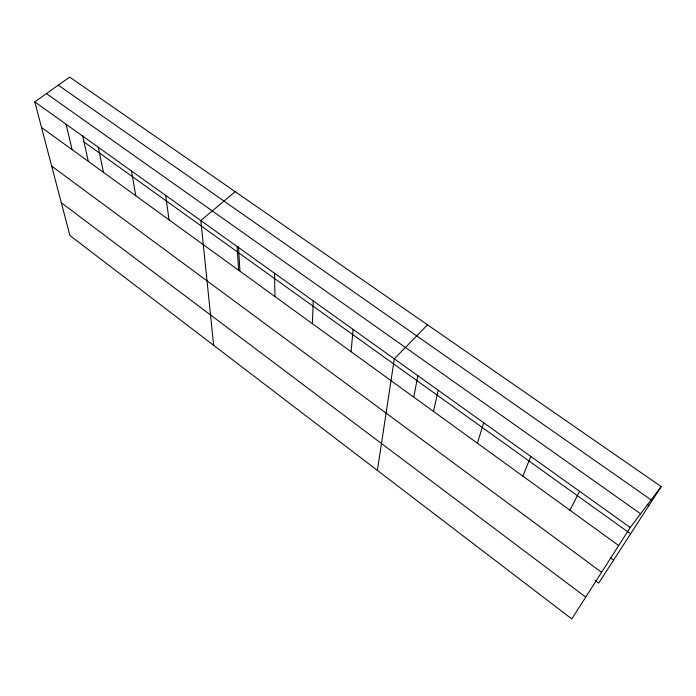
<?xml version="1.0" encoding="UTF-8"?>
<svg xmlns="http://www.w3.org/2000/svg" width="696" height="696" viewBox="0 0 696 696"><rect width="100%" height="100%" fill="white"/><g stroke="black" fill="none" stroke-linecap="round" stroke-linejoin="round"><path stroke-width="1.04" d="M312.426 323.71L313.191 300.889M351.097 351.715L353.09 329.399M377.397 470.418L394.301 358.866L427.492 324.806M413.876 396.65L417.878 375.509M433.486 411.397L438.219 390.247M477.413 443.213L483.685 422.75M522.87 476.142L530.778 456.411M569.937 510.229L579.594 491.306M661.2 486.6L630.237 527.507L571.781 618.918L69.922 235.526L34.8 101.894L69.661 77.082L661.2 486.6L598.647 583.161L595.167 580.577M235.17 191.661L200.822 220.562L213.655 345.329M58.29 85.173L651.134 499.893M647.132 504.365L648.889 505.6M46.441 93.612L640.607 513.796M34.8 101.894L630.237 527.507M83.972 141.906L630.611 533.823M41.525 127.49L618.701 545.551M610.166 557.548L613.611 560.071M51.687 166.126L601.596 572.295M61.309 202.745L585.727 597.116M66.094 124.262L72.071 149.614M82.572 135.537L88.148 160.785M98.301 147.282L103.478 172.364M131.457 170.981L135.798 195.767M165.622 195.402L169.058 219.858M237.119 246.506L238.58 270.222M238.467 246.593L239.911 270.683M274.555 273.267L274.937 296.557"/></g></svg>
